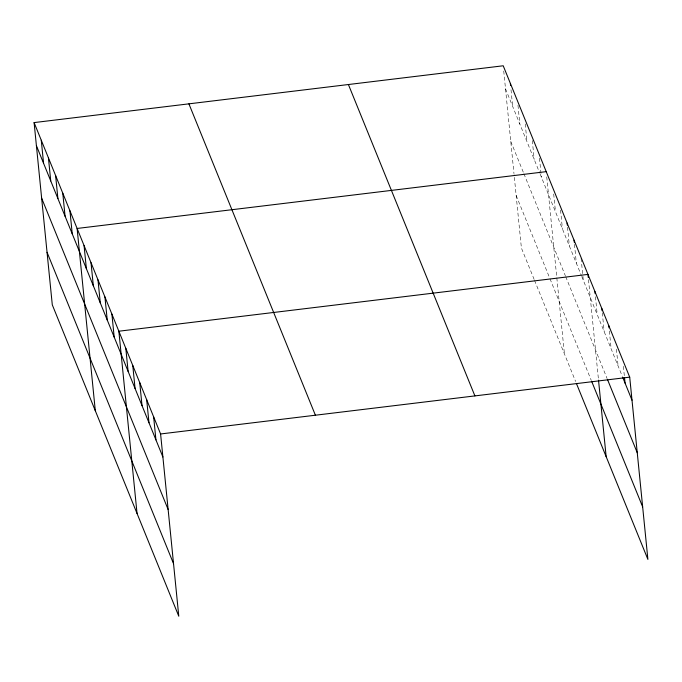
<?xml version="1.0" encoding="UTF-8"?>
<svg xmlns="http://www.w3.org/2000/svg" width="682" height="682" viewBox="0 0 682 682"><rect width="100%" height="100%" fill="white"/><g stroke="black" fill="none" stroke-linecap="round" stroke-linejoin="round"><path stroke-width="0.51" stroke-dasharray="3.41 2.56" d="M505.515 88.831L539.76 173.134M540.161 174.115L581.379 275.571M581.763 276.517L622.342 376.413M510.758 141.37L523.503 172.734M523.895 173.714L565.361 275.775M565.745 276.73L607.108 378.527M516.163 195.495L549.607 277.838M550.007 278.819L591.251 380.334M534.151 279.407L521.406 248.035L514.083 174.677M534.543 280.387L575.625 381.494M623.382 366.311L624.422 376.788M616.417 349.193L618.097 365.953M609.358 331.017L611.14 348.826M602.3 312.842L604.184 331.699M595.446 296.764L597.219 314.572M588.489 279.637L598.421 379.132M581.115 258.325L583.306 280.328M574.466 244.344L576.35 263.201M567.509 227.217L569.393 246.074M560.553 210.09L562.437 228.947M553.699 194.012L555.48 211.821M546.742 176.885L564.415 353.907M539.471 158.198L541.355 177.056M532.301 140.552L534.185 159.409M525.242 123.954L527.016 141.762M517.97 105.258L519.846 124.115M511.006 89.709L512.685 106.477M503.734 71.022L513.981 173.637"/><path stroke-width="1.02" d="M34.1 122.59L160.594 433.965L178.786 616.221L52.292 304.845L34.1 122.59L503.214 65.779L629.708 377.155L647.9 559.411L576.392 383.395M546.222 171.651L77.109 228.461L95.301 410.709M160.594 433.965L629.708 377.155M622.734 377.368L632.009 400.198M607.492 379.482L637.252 452.737M591.635 381.281L642.657 506.871M348.408 84.525L474.902 395.901M188.905 103.843L315.399 415.219M36.402 145.641L162.896 457.008M41.645 198.181L168.139 509.548M47.049 252.306L173.543 563.682M624.533 377.837L625.053 383.079M608.838 325.774L609.043 327.872M601.882 308.648L602.087 310.745M594.926 291.529L595.13 293.618M588.276 277.54L587.961 274.403L118.856 331.213L137.048 513.469M598.523 380.172L606.153 456.659M574.048 240.149L574.261 242.246M567.092 223.023L567.305 225.12M510.383 83.426L510.588 85.523M153.638 416.838L155.939 439.881M146.681 399.712L148.983 422.763M139.725 382.585L142.026 405.637M132.768 365.458L135.07 388.51M125.812 348.332L128.114 371.383M111.899 314.087L114.192 337.13M104.934 296.96L107.236 320.011M97.978 279.833L100.28 302.885M91.021 262.706L93.323 285.758M84.065 245.58L86.367 268.631M69.939 210.815L72.241 233.858M62.77 193.168L65.071 216.22M55.609 175.521L57.902 198.573M48.439 157.883L50.741 180.926M41.27 140.236L43.571 163.288"/></g></svg>
